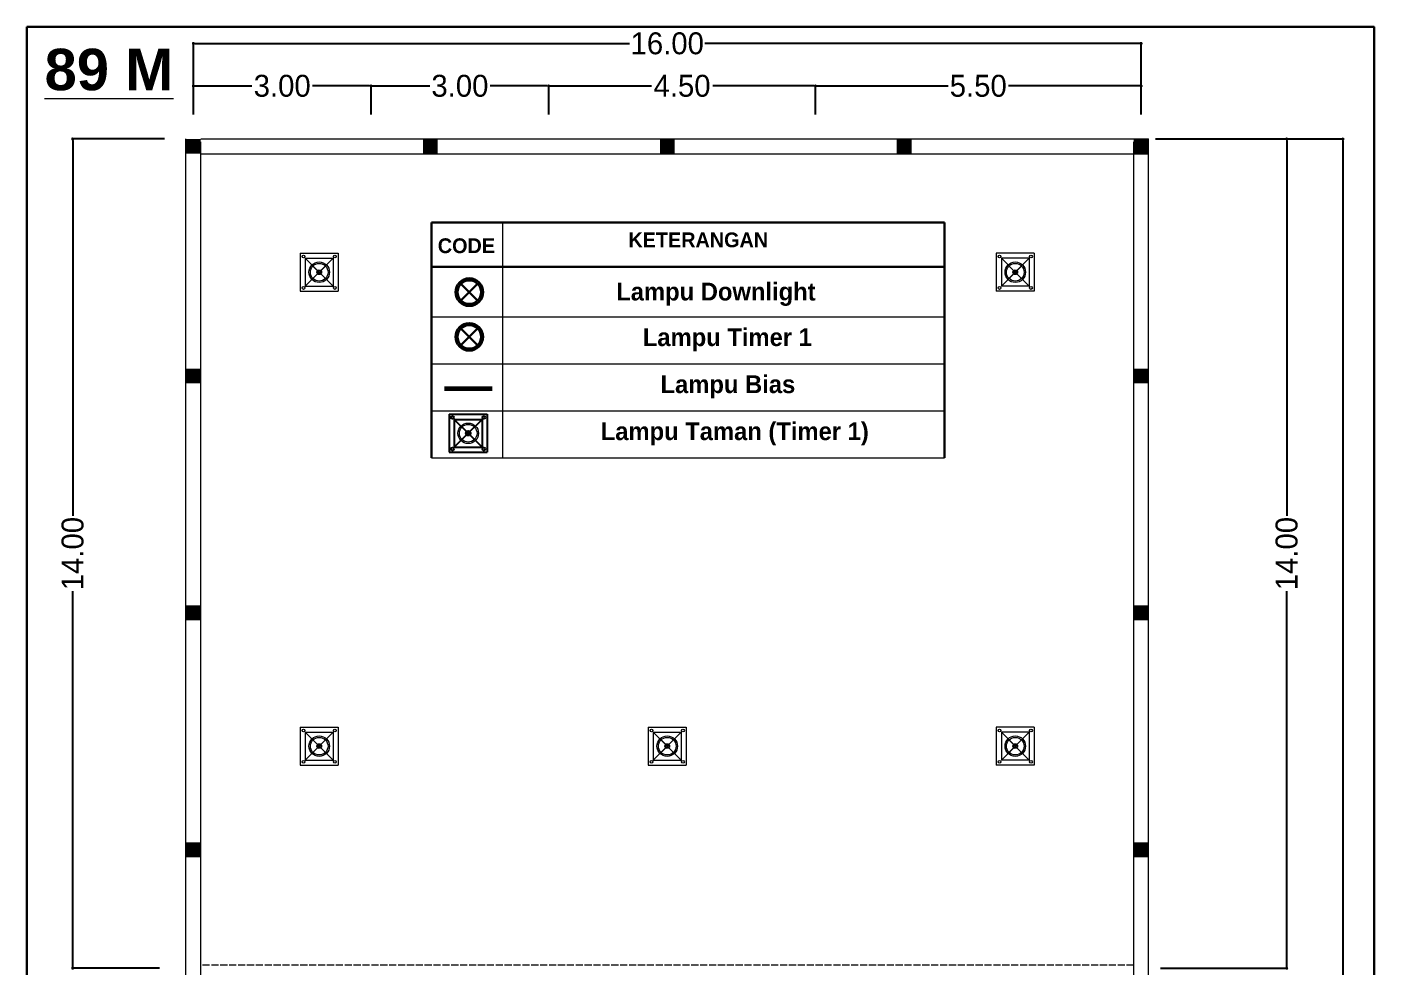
# Model space of a CAD drawing. Header units: millimetres. Extents: x 3154 to 8657, y 46 to 4658.
# Drawn here: x 6383 to 8657, y 3072 to 4658 of the extents above; entities that cross this region are included whole.
import ezdxf

# ---------------------------------------------------------------- set-up
doc = ezdxf.new("R2010")
doc.units = ezdxf.units.MM
doc.linetypes.add('ACAD_ISO02W100', pattern=[15, 12, -3])
for name, color, linetype, lineweight in [('A_DEN_TEXT', 7, 'Continuous', 0), ('Dimensi', 7, 'Continuous', 5), ('Dinding', 7, 'Continuous', 15), ('lampu', 1, 'Continuous', 30), ('P_N_J', 6, 'Continuous', 9)]:
    doc.layers.add(name, color=color, linetype=linetype, lineweight=lineweight)
doc.styles.add('kop1', font='FreeMono.ttf')
doc.styles.get("Standard").update_dxf_attribs({"font": 'FreeMono.ttf'})
doc.dimstyles.get("Standard").update_dxf_attribs({"dimtxt": 30, "dimasz": 5, "dimexe": 2, "dimexo": 20, "dimgap": 3, "dimtad": 0, "dimlfac": 0.01, "dimzin": 0, "dimdsep": 46, "dimtxsty": 'Standard', "dimblk": 'DOT', "dimcen": 0.09, "dimadec": 0, "dimazin": 0, "dimtfac": 1, "dimtofl": 0, "dimtmove": 0, "dimatfit": 3, "dimldrblk": 'DOT', "dimfxl": 0.18, "dimtolj": 1, "dimtzin": 0, "dimarcsym": 0})

# ---------------------------------------------------------------- blocks, each defined once
blk = doc.blocks.new('_Dot')
at = {"color": 0, "linetype": 'ByBlock', "lineweight": -2}
blk.add_line((-0.5, 0), (-1, 0), dxfattribs=at)
at = {"color": 0, "linetype": 'ByBlock', "const_width": 0.5}
blk.add_lwpolyline([(-0.25, 0, 1), (0.25, 0, 1)], format="xyb", close=True, dxfattribs=at)
blk = doc.blocks.new('*D106')
at = {"layer": 'Defpoints', "color": 0}
for p in [(6460.1, 4468.7), (6635.3, 4468.7), (6626.9, 3068.7)]:
    blk.add_point(p, dxfattribs=at)
at = {"layer": 'Dimensi', "color": 0, "lineweight": -2}
for p, q in [((6615.3, 4468.7), (6458.1, 4468.7)), ((6460.1, 4463.7), (6460.1, 3832.3)), ((6460.1, 3073.7), (6460.1, 3705.1)), ((6606.9, 3068.7), (6458.1, 3068.7))]:
    blk.add_line(p, q, dxfattribs=at)
at = {"layer": 'Dimensi', "color": 0, "lineweight": -2, "xscale": 5, "yscale": 5, "zscale": 5}
for p, rotation in [((6460.1, 4468.7), 90), ((6460.1, 3068.7), 270)]:
    blk.add_blockref('_Dot', p, dxfattribs=dict(at, rotation=rotation))
at = {"layer": 'Dimensi', "color": 0, "insert": (6460.1, 3768.7), "char_height": 37, "attachment_point": 5, "rotation": 90}
blk.add_mtext('\\A1;14.00', dxfattribs=at)
blk = doc.blocks.new('*D125')
at = {"layer": 'Defpoints', "color": 0}
for p in [(8267.9, 4468.7), (8509.5, 4468.7), (8276.3, 3068.7)]:
    blk.add_point(p, dxfattribs=at)
at = {"layer": 'Dimensi', "color": 0, "lineweight": -2}
for p, q in [((8287.9, 4468.7), (8511.5, 4468.7)), ((8509.5, 4463.7), (8509.5, 3832.3)), ((8509.5, 3073.7), (8509.5, 3705.1)), ((8296.3, 3068.7), (8511.5, 3068.7))]:
    blk.add_line(p, q, dxfattribs=at)
at = {"layer": 'Dimensi', "color": 0, "lineweight": -2, "xscale": 5, "yscale": 5, "zscale": 5}
for p, rotation in [((8509.5, 4468.7), 90), ((8509.5, 3068.7), 270)]:
    blk.add_blockref('_Dot', p, dxfattribs=dict(at, rotation=rotation))
at = {"layer": 'Dimensi', "color": 0, "insert": (8509.5, 3768.7), "char_height": 37, "attachment_point": 5, "rotation": 90}
blk.add_mtext('\\A1;14.00', dxfattribs=at)
blk = doc.blocks.new('*D126')
at = {"layer": 'Defpoints', "color": 0}
for p in [(8263.8, 4629.9), (6663.8, 4489.8), (8263.8, 4489.8)]:
    blk.add_point(p, dxfattribs=at)
at = {"layer": 'Dimensi', "color": 0, "lineweight": -2}
for p, q in [((6663.8, 4509.8), (6663.8, 4631.9)), ((6668.8, 4629.9), (7400.2, 4629.9)), ((8258.8, 4629.9), (7527.4, 4629.9)), ((8263.8, 4509.8), (8263.8, 4631.9))]:
    blk.add_line(p, q, dxfattribs=at)
at = {"layer": 'Dimensi', "color": 0, "lineweight": -2, "xscale": 5, "yscale": 5, "zscale": 5, "rotation": 180}
blk.add_blockref('_Dot', (6663.8, 4629.9), dxfattribs=at)
at = {"layer": 'Dimensi', "color": 0, "lineweight": -2, "xscale": 5, "yscale": 5, "zscale": 5}
blk.add_blockref('_Dot', (8263.8, 4629.9), dxfattribs=at)
at = {"layer": 'Dimensi', "color": 0, "insert": (7463.8, 4629.9), "char_height": 37, "attachment_point": 5}
blk.add_mtext('\\A1;16.00', dxfattribs=at)
blk = doc.blocks.new('*D127')
at = {"layer": 'Defpoints', "color": 0}
for p in [(7713.8, 4558.2), (7713.8, 4489.8), (8263.8, 4489.8)]:
    blk.add_point(p, dxfattribs=at)
at = {"layer": 'Dimensi', "color": 0, "lineweight": -2}
for p, q in [((7713.8, 4509.8), (7713.8, 4560.2)), ((7718.8, 4558.2), (7937.8, 4558.2)), ((8258.8, 4558.2), (8039.8, 4558.2)), ((8263.8, 4509.8), (8263.8, 4560.2))]:
    blk.add_line(p, q, dxfattribs=at)
at = {"layer": 'Dimensi', "color": 0, "lineweight": -2, "xscale": 5, "yscale": 5, "zscale": 5, "rotation": 180}
blk.add_blockref('_Dot', (7713.8, 4558.2), dxfattribs=at)
at = {"layer": 'Dimensi', "color": 0, "lineweight": -2, "xscale": 5, "yscale": 5, "zscale": 5}
blk.add_blockref('_Dot', (8263.8, 4558.2), dxfattribs=at)
at = {"layer": 'Dimensi', "color": 0, "insert": (7988.8, 4558.2), "char_height": 37, "attachment_point": 5}
blk.add_mtext('\\A1;5.50', dxfattribs=at)
blk = doc.blocks.new('*D129')
at = {"layer": 'Defpoints', "color": 0}
for p in [(7263.8, 4558.2), (7263.8, 4489.8), (7713.8, 4489.8)]:
    blk.add_point(p, dxfattribs=at)
at = {"layer": 'Dimensi', "color": 0, "lineweight": -2}
for p, q in [((7263.8, 4509.8), (7263.8, 4560.2)), ((7268.8, 4558.2), (7437.1, 4558.2)), ((7708.8, 4558.2), (7540.5, 4558.2)), ((7713.8, 4509.8), (7713.8, 4560.2))]:
    blk.add_line(p, q, dxfattribs=at)
at = {"layer": 'Dimensi', "color": 0, "lineweight": -2, "xscale": 5, "yscale": 5, "zscale": 5, "rotation": 180}
blk.add_blockref('_Dot', (7263.8, 4558.2), dxfattribs=at)
at = {"layer": 'Dimensi', "color": 0, "lineweight": -2, "xscale": 5, "yscale": 5, "zscale": 5}
blk.add_blockref('_Dot', (7713.8, 4558.2), dxfattribs=at)
at = {"layer": 'Dimensi', "color": 0, "insert": (7488.8, 4558.2), "char_height": 37, "attachment_point": 5}
blk.add_mtext('\\A1;4.50', dxfattribs=at)
blk = doc.blocks.new('*D130')
at = {"layer": 'Defpoints', "color": 0}
for p in [(6963.8, 4558.2), (6963.8, 4489.8), (7263.8, 4489.8)]:
    blk.add_point(p, dxfattribs=at)
at = {"layer": 'Dimensi', "color": 0, "lineweight": -2}
for p, q in [((6963.8, 4509.8), (6963.8, 4560.2)), ((6968.8, 4558.2), (7062.8, 4558.2)), ((7258.8, 4558.2), (7164.8, 4558.2)), ((7263.8, 4509.8), (7263.8, 4560.2))]:
    blk.add_line(p, q, dxfattribs=at)
at = {"layer": 'Dimensi', "color": 0, "lineweight": -2, "xscale": 5, "yscale": 5, "zscale": 5, "rotation": 180}
blk.add_blockref('_Dot', (6963.8, 4558.2), dxfattribs=at)
at = {"layer": 'Dimensi', "color": 0, "lineweight": -2, "xscale": 5, "yscale": 5, "zscale": 5}
blk.add_blockref('_Dot', (7263.8, 4558.2), dxfattribs=at)
at = {"layer": 'Dimensi', "color": 0, "insert": (7113.8, 4558.2), "char_height": 37, "attachment_point": 5}
blk.add_mtext('\\A1;3.00', dxfattribs=at)
blk = doc.blocks.new('*D131')
at = {"layer": 'Defpoints', "color": 0}
for p in [(6663.8, 4558.2), (6663.8, 4489.8), (6963.8, 4489.8)]:
    blk.add_point(p, dxfattribs=at)
at = {"layer": 'Dimensi', "color": 0, "lineweight": -2}
for p, q in [((6663.8, 4509.8), (6663.8, 4560.2)), ((6668.8, 4558.2), (6762.8, 4558.2)), ((6958.8, 4558.2), (6864.8, 4558.2)), ((6963.8, 4509.8), (6963.8, 4560.2))]:
    blk.add_line(p, q, dxfattribs=at)
at = {"layer": 'Dimensi', "color": 0, "lineweight": -2, "xscale": 5, "yscale": 5, "zscale": 5, "rotation": 180}
blk.add_blockref('_Dot', (6663.8, 4558.2), dxfattribs=at)
at = {"layer": 'Dimensi', "color": 0, "lineweight": -2, "xscale": 5, "yscale": 5, "zscale": 5}
blk.add_blockref('_Dot', (6963.8, 4558.2), dxfattribs=at)
at = {"layer": 'Dimensi', "color": 0, "insert": (6813.8, 4558.2), "char_height": 37, "attachment_point": 5}
blk.add_mtext('\\A1;3.00', dxfattribs=at)
blk = doc.blocks.new('*D134')
at = {"layer": 'Defpoints', "color": 0}
for p in [(8387.7, 4468.7), (8604.3, 4468.7), (8409.7, 868.7)]:
    blk.add_point(p, dxfattribs=at)
at = {"layer": 'Dimensi', "color": 0, "lineweight": -2}
for p, q in [((8407.7, 4468.7), (8606.3, 4468.7)), ((8604.3, 4463.7), (8604.3, 2737.4)), ((8604.3, 873.7), (8604.3, 2606.7)), ((8429.7, 868.7), (8606.3, 868.7))]:
    blk.add_line(p, q, dxfattribs=at)
at = {"layer": 'Dimensi', "color": 0, "lineweight": -2, "xscale": 5, "yscale": 5, "zscale": 5}
for p, rotation in [((8604.3, 4468.7), 90), ((8604.3, 868.7), 270)]:
    blk.add_blockref('_Dot', p, dxfattribs=dict(at, rotation=rotation))
at = {"layer": 'Dimensi', "color": 0, "insert": (8604.3, 2672), "char_height": 37, "attachment_point": 5, "rotation": 90}
blk.add_mtext('\\A1;36.00', dxfattribs=at)
blk = doc.blocks.new('lampu')
at = {"layer": 'lampu'}
for p, q in [((-110847.1, 124619.6), (-110833.1, 124605.6)), ((-110833.1, 124619.6), (-110847.1, 124605.6))]:
    blk.add_line(p, q, dxfattribs=at)
for radius in [11.6, 9.9]:
    blk.add_circle((-110840.1, 124612.6), radius, dxfattribs=at)

msp = doc.modelspace()

# ---------------------------------------------------------------- hatches: boundary and pattern name
at = {"layer": 'Dinding'}
for points in [[(6676.302, 4468.674), (6651.302, 4468.674), (6651.302, 4443.674), (6676.302, 4443.674)], [(7076.302, 4468.674), (7051.302, 4468.674), (7051.302, 4443.674), (7076.302, 4443.674)], [(7476.302, 4468.674), (7451.302, 4468.674), (7451.302, 4443.674), (7476.302, 4443.674)], [(7876.302, 4468.674), (7851.302, 4468.674), (7851.302, 4443.674), (7876.302, 4443.674)], [(8276.302, 4468.674), (8251.302, 4468.674), (8251.302, 4443.674), (8276.302, 4443.674)], [(6676.302, 4081.174), (6651.302, 4081.174), (6651.302, 4056.174), (6676.302, 4056.174)], [(8251.302, 4081.174), (8276.302, 4081.174), (8276.302, 4056.174), (8251.302, 4056.174)], [(6676.302, 3681.174), (6651.302, 3681.174), (6651.302, 3656.174), (6676.302, 3656.174)], [(8251.302, 3681.174), (8276.302, 3681.174), (8276.302, 3656.174), (8251.302, 3656.174)], [(6676.302, 3281.174), (6651.302, 3281.174), (6651.302, 3256.174), (6676.302, 3256.174)], [(8251.302, 3281.174), (8276.302, 3281.174), (8276.302, 3256.174), (8251.302, 3256.174)]]:
    msp.add_hatch(color=256, dxfattribs=at).paths.add_polyline_path(points)

# ---------------------------------------------------------------- linework, layer by layer
at = {"lineweight": 30}
for p, q in [((7065.909, 4327.642), (7065.909, 3930.142)), ((7065.909, 4327.642), (7931.862, 4327.642)), ((7931.862, 4327.642), (7931.862, 3930.142)), ((7931.862, 4252.642), (7065.909, 4252.642))]:
    msp.add_line(p, q, dxfattribs=at)
at = {"lineweight": 13}
msp.add_line((7186.289, 3930.142), (7186.289, 4327.642), dxfattribs=at)
at = {"color": 0, "linetype": 'ByBlock', "lineweight": 9}
for p, q in [((6844.294, 4275.682), (6908.311, 4275.682)), ((6844.294, 4275.682), (6844.294, 4211.666)), ((6908.311, 4275.682), (6908.311, 4211.666)), ((8083.311, 4275.682), (8019.294, 4275.682)), ((8019.294, 4275.682), (8019.294, 4211.666)), ((8083.311, 4275.682), (8083.311, 4211.666)), ((6852.774, 4267.203), (6873.477, 4246.499)), ((6852.774, 4267.203), (6852.774, 4220.146)), ((6852.774, 4267.203), (6899.831, 4267.203)), ((6879.127, 4246.499), (6899.831, 4267.203)), ((6899.831, 4267.203), (6899.831, 4220.146)), ((8048.477, 4246.499), (8027.774, 4267.203)), ((8027.774, 4267.203), (8027.774, 4220.146)), ((8074.831, 4267.203), (8027.774, 4267.203)), ((8074.831, 4267.203), (8054.127, 4246.499)), ((8074.831, 4267.203), (8074.831, 4220.146)), ((6852.774, 4220.146), (6873.477, 4240.849)), ((6879.127, 4240.849), (6899.831, 4220.146)), ((8048.477, 4240.849), (8027.774, 4220.146)), ((8074.831, 4220.146), (8054.127, 4240.849)), ((6844.294, 4211.666), (6908.311, 4211.666)), ((6852.774, 4220.146), (6899.831, 4220.146)), ((8083.311, 4211.666), (8019.294, 4211.666)), ((8074.831, 4220.146), (8027.774, 4220.146)), ((6844.294, 3475.682), (6908.311, 3475.682)), ((6844.294, 3475.682), (6844.294, 3411.666)), ((6852.774, 3467.203), (6873.477, 3446.499)), ((6852.774, 3467.203), (6852.774, 3420.146)), ((6852.774, 3467.203), (6899.831, 3467.203)), ((6879.127, 3446.499), (6899.831, 3467.203)), ((6899.831, 3467.203), (6899.831, 3420.146)), ((6908.311, 3475.682), (6908.311, 3411.666)), ((7431.794, 3475.682), (7495.811, 3475.682)), ((7431.794, 3475.682), (7431.794, 3411.666)), ((7440.274, 3467.203), (7460.977, 3446.499)), ((7440.274, 3467.203), (7440.274, 3420.146)), ((7440.274, 3467.203), (7487.331, 3467.203)), ((7466.627, 3446.499), (7487.331, 3467.203)), ((7487.331, 3467.203), (7487.331, 3420.146)), ((7495.811, 3475.682), (7495.811, 3411.666)), ((8083.311, 3475.682), (8019.294, 3475.682)), ((8019.294, 3475.682), (8019.294, 3411.666)), ((8048.477, 3446.499), (8027.774, 3467.203)), ((8027.774, 3467.203), (8027.774, 3420.146)), ((8074.831, 3467.203), (8027.774, 3467.203)), ((8074.831, 3467.203), (8054.127, 3446.499)), ((8074.831, 3467.203), (8074.831, 3420.146)), ((8083.311, 3475.682), (8083.311, 3411.666)), ((6852.774, 3420.146), (6873.477, 3440.849)), ((6879.127, 3440.849), (6899.831, 3420.146)), ((7440.274, 3420.146), (7460.977, 3440.849)), ((7466.627, 3440.849), (7487.331, 3420.146)), ((8048.477, 3440.849), (8027.774, 3420.146)), ((8074.831, 3420.146), (8054.127, 3440.849)), ((6844.294, 3411.666), (6908.311, 3411.666)), ((6852.774, 3420.146), (6899.831, 3420.146)), ((7431.794, 3411.666), (7495.811, 3411.666)), ((7440.274, 3420.146), (7487.331, 3420.146)), ((8083.311, 3411.666), (8019.294, 3411.666)), ((8074.831, 3420.146), (8027.774, 3420.146))]:
    msp.add_line(p, q, dxfattribs=at)
at = {"lineweight": 9}
for p, q in [((7065.909, 4168.267), (7931.862, 4168.267)), ((7065.909, 4088.892), (7931.862, 4088.892)), ((7065.909, 4009.517), (7931.862, 4009.517)), ((7065.909, 3930.142), (7931.862, 3930.142))]:
    msp.add_line(p, q, dxfattribs=at)
at = {"color": 0, "linetype": 'ByBlock'}
for p, q in [((7095.807, 4003.836), (7159.824, 4003.836)), ((7095.807, 4003.836), (7095.807, 3939.82)), ((7159.824, 4003.836), (7159.824, 3939.82)), ((7104.287, 3995.356), (7124.991, 3974.653)), ((7104.287, 3995.356), (7104.287, 3948.3)), ((7104.287, 3995.356), (7151.344, 3995.356)), ((7130.641, 3974.653), (7151.344, 3995.356)), ((7151.344, 3995.356), (7151.344, 3948.3)), ((7104.287, 3948.3), (7124.991, 3969.003)), ((7130.641, 3969.003), (7151.344, 3948.3)), ((7095.807, 3939.82), (7159.824, 3939.82)), ((7104.287, 3948.3), (7151.344, 3948.3))]:
    msp.add_line(p, q, dxfattribs=at)
at = {"linetype": 'ByBlock', "lineweight": 30}
msp.add_lwpolyline([(6382.909, 4657.781), (8656.968, 4657.781), (8656.968, 615.068), (6382.909, 615.068)], close=True, dxfattribs=at)
at = {"color": 0, "linetype": 'ByBlock', "lineweight": 9}
for centre, radius in [((6849.806, 4270.171), 2.355), ((6902.799, 4270.171), 2.355), ((8024.806, 4270.171), 2.355), ((8077.799, 4270.171), 2.355), ((6876.302, 4243.674), 3.995), ((6876.302, 4243.674), 2.783), ((8051.302, 4243.674), 3.995), ((8051.302, 4243.674), 2.783), ((6849.806, 4217.177), 2.355), ((6902.799, 4217.177), 2.355), ((8024.806, 4217.177), 2.355), ((8077.799, 4217.177), 2.355), ((6849.806, 3470.171), 2.355), ((6902.799, 3470.171), 2.355), ((7437.306, 3470.171), 2.355), ((7490.299, 3470.171), 2.355), ((8024.806, 3470.171), 2.355), ((8077.799, 3470.171), 2.355), ((6876.302, 3443.674), 3.995), ((6876.302, 3443.674), 2.783), ((7463.802, 3443.674), 3.995), ((7463.802, 3443.674), 2.783), ((8051.302, 3443.674), 3.995), ((8051.302, 3443.674), 2.783), ((6849.806, 3417.177), 2.355), ((6902.799, 3417.177), 2.355), ((7437.306, 3417.177), 2.355), ((7490.299, 3417.177), 2.355), ((8024.806, 3417.177), 2.355), ((8077.799, 3417.177), 2.355)]:
    msp.add_circle(centre, radius, dxfattribs=at)
at = {"color": 0, "linetype": 'ByBlock'}
for centre, radius in [((7101.319, 3998.325), 2.355), ((7154.312, 3998.325), 2.355), ((7127.816, 3971.828), 3.995), ((7127.816, 3971.828), 2.783), ((7101.319, 3945.331), 2.355), ((7154.312, 3945.331), 2.355)]:
    msp.add_circle(centre, radius, dxfattribs=at)
at = {"layer": 'Dinding'}
for p, q in [((6651.302, 868.674), (6651.302, 4468.674)), ((6676.302, 4468.674), (8276.302, 4468.674)), ((6676.302, 2081.174), (6676.302, 4463.674)), ((8251.302, 2931.174), (8251.302, 4463.674)), ((8276.302, 1710.178), (8276.302, 4468.674)), ((6676.302, 4443.674), (8276.302, 4443.674))]:
    msp.add_line(p, q, dxfattribs=at)
at = {"layer": 'Dinding', "linetype": 'ACAD_ISO02W100'}
msp.add_line((8251.302, 3073.674), (6676.302, 3073.674), dxfattribs=at)
at = {"layer": 'lampu', "color": 5, "lineweight": 9}
for p, q in [((6865.797, 4254.18), (6886.808, 4233.169)), ((6886.808, 4254.18), (6865.797, 4233.169)), ((8061.808, 4254.18), (8040.797, 4233.169)), ((8040.797, 4254.18), (8061.808, 4233.169)), ((7117.31, 3982.333), (7138.321, 3961.323)), ((7138.321, 3982.333), (7117.31, 3961.323)), ((6865.797, 3454.18), (6886.808, 3433.169)), ((6886.808, 3454.18), (6865.797, 3433.169)), ((7453.297, 3454.18), (7474.308, 3433.169)), ((7474.308, 3454.18), (7453.297, 3433.169)), ((8061.808, 3454.18), (8040.797, 3433.169)), ((8040.797, 3454.18), (8061.808, 3433.169))]:
    msp.add_line(p, q, dxfattribs=at)
at = {"layer": 'lampu', "color": 5}
for p, q in [((7115.55, 4148.66), (7143.702, 4120.508)), ((7143.702, 4148.66), (7115.55, 4120.508))]:
    msp.add_line(p, q, dxfattribs=at)
at = {"layer": 'lampu', "color": 5, "lineweight": 9}
for centre, radius in [((6876.302, 4243.674), 17.333), ((6876.302, 4243.674), 14.857), ((8051.302, 4243.674), 17.333), ((8051.302, 4243.674), 14.857), ((7127.816, 3971.828), 17.333), ((7127.816, 3971.828), 14.857), ((6876.302, 3443.674), 17.333), ((6876.302, 3443.674), 14.857), ((7463.802, 3443.674), 17.333), ((7463.802, 3443.674), 14.857), ((8051.302, 3443.674), 17.333), ((8051.302, 3443.674), 14.857)]:
    msp.add_circle(centre, radius, dxfattribs=at)
at = {"layer": 'lampu', "color": 5, "extrusion": (0, 0, -1)}
for major_axis in [(-16.422, 16.422), (-14.076, 14.076)]:
    msp.add_ellipse((7129.626, 4134.584), major_axis=major_axis, ratio=1, start_param=5.49778714, end_param=11.78097245, dxfattribs=at)
at = {"layer": 'P_N_J', "color": 40, "linetype": 'Continuous', "lineweight": 60}
msp.add_line((7087.909, 4047.642), (7168.409, 4047.642), dxfattribs=at)

# ---------------------------------------------------------------- block references
at = {"lineweight": 9, "xscale": -2.009836621000431, "yscale": 2.009836620971328, "zscale": 2.00983662097904}
msp.add_blockref('lampu', (-215640.846, -246240.879), dxfattribs=at)

# ---------------------------------------------------------------- texts
at = {"layer": 'A_DEN_TEXT', "attachment_point": 3, "style": 'kop1'}
for s, insert, char_height, width in [('\\pxqc;{\\fCentury Gothic|b1|i0|c0|p34;CODE}', (7238.707, 4300.916), 25, 227.91862), ('\\pxqc;{\\fCentury Gothic|b1|i0|c0|p34;KETERANGAN}', (7630.102, 4310.861), 25, 227.91862), ('\\pxqc;{\\fCentury Gothic|b1|i0|c0|p34;Lampu Downlight}', (7870.331, 4226.026), 30, 648.69171), ('\\pxqc;{\\fCentury Gothic|b1|i0|c0|p34;Lampu Timer 1}', (7904.487, 4149.026), 30, 678.43625), ('\\pxqc;{\\fCentury Gothic|b1|i0|c0|p34;Lampu Bias}', (7931.862, 4069.651), 30, 731.31183), ('\\pxqc;{\\fCentury Gothic|b1|i0|c0|p34;Lampu Taman (Timer 1)}', (7950.028, 3990.276), 30, 744.47855)]:
    msp.add_mtext(s, dxfattribs=dict(at, insert=insert, char_height=char_height, width=width))
at = {"layer": 'Dimensi', "insert": (6726.016, 4620.931), "char_height": 70, "width": 409.27342, "attachment_point": 3}
msp.add_mtext('\\pxqc;{\\fArial|b1|i0|c0|p34;\\L89 M}', dxfattribs=at)

# ---------------------------------------------------------------- dimensions: what is measured, and where the dimension line sits
at = {"layer": 'Dimensi'}
for base, p1, p2, angle, picture, middle in [((8263.802, 4629.906), (6663.802, 4489.761), (8263.802, 4489.761), 360, '*D126', (7463.802, 4629.906)), ((6663.802, 4558.197), (6963.802, 4489.761), (6663.802, 4489.761), 360, '*D131', (6813.802, 4558.197)), ((6963.802, 4558.197), (7263.802, 4489.761), (6963.802, 4489.761), 360, '*D130', (7113.802, 4558.197)), ((7263.802, 4558.197), (7713.802, 4489.761), (7263.802, 4489.761), 360, '*D129', (7488.802, 4558.197)), ((7713.802, 4558.197), (8263.802, 4489.761), (7713.802, 4489.761), 360, '*D127', (7988.802, 4558.197)), ((6460.055, 4468.674), (6626.932, 3068.674), (6635.317, 4468.674), 90, '*D106', (6460.055, 3768.674)), ((8509.452, 4468.674), (8276.302, 3068.674), (8267.918, 4468.674), 90, '*D125', (8509.452, 3768.674))]:
    dim = msp.add_linear_dim(base=base, p1=p1, p2=p2, angle=angle, dimstyle='Standard', override={"dimtxt": 37}, dxfattribs=at)
    dim.commit()
    dim.dimension.update_dxf_attribs({"geometry": picture, "text_midpoint": middle})
dim = msp.add_linear_dim(base=(8604.302, 4468.674), p1=(8409.706, 868.674), p2=(8387.66, 4468.674), angle=90, dimstyle='Standard', override={"dimtxt": 37}, dxfattribs=at)
dim.commit()
dim.dimension.update_dxf_attribs({"geometry": '*D134', "text_midpoint": (8604.302, 2672.008), "dimtype": 160})

doc.saveas('drawing.dxf')
